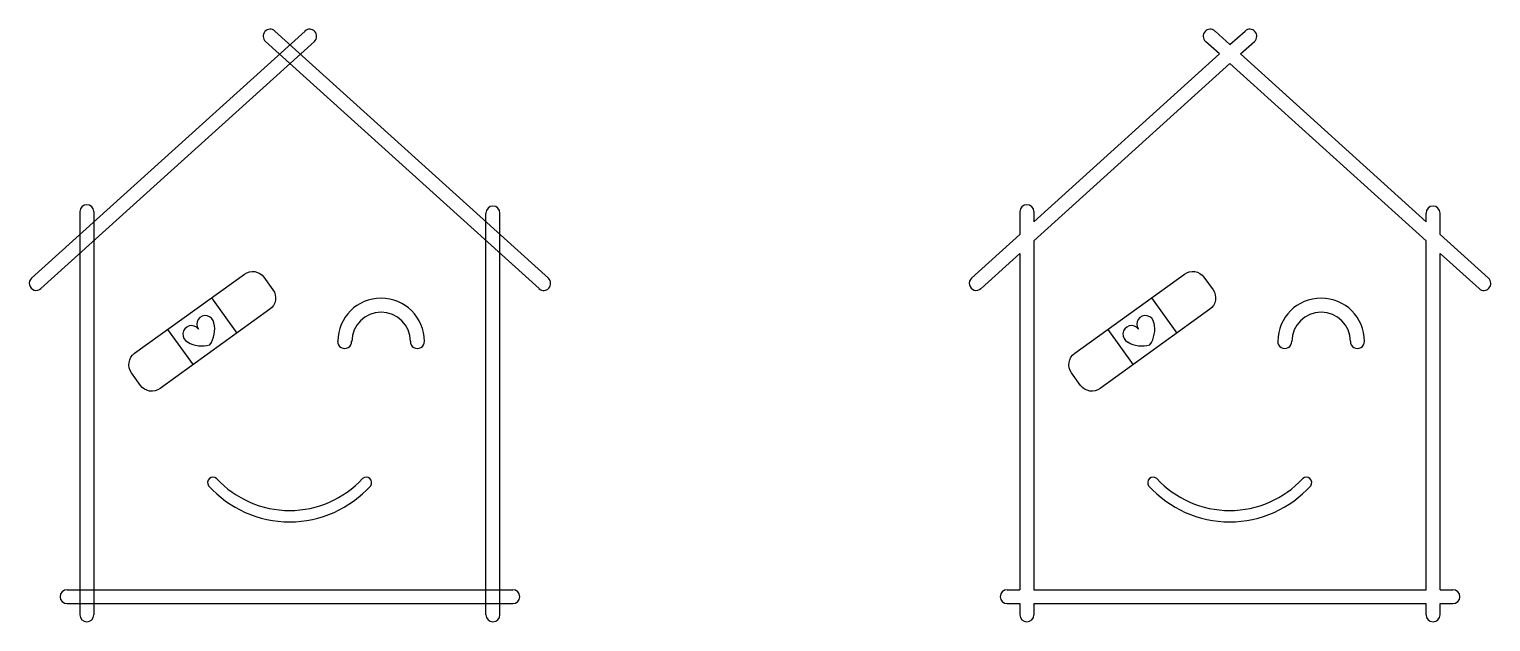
# Model space of a CAD drawing. Header units: millimetres. Extents: x 2771.4 to 2781.9, y 1258.5 to 1262.8.
import ezdxf

# ---------------------------------------------------------------- set-up
doc = ezdxf.new("R2010")
doc.units = ezdxf.units.MM

msp = doc.modelspace()

# ---------------------------------------------------------------- linework, layer by layer
for p, q in [((2771.46, 1260.97), (2773.413, 1262.737)), ((2775.151, 1260.97), (2773.198, 1262.737)), ((2780.018, 1262.64), (2779.911, 1262.737)), ((2780.018, 1262.64), (2780.126, 1262.737)), ((2771.527, 1260.896), (2773.48, 1262.663)), ((2775.084, 1260.896), (2773.131, 1262.663)), ((2779.944, 1262.573), (2779.844, 1262.663)), ((2780.093, 1262.573), (2780.193, 1262.663)), ((2778.618, 1261.373), (2779.944, 1262.573)), ((2781.418, 1261.373), (2780.093, 1262.573)), ((2778.618, 1261.238), (2780.018, 1262.505)), ((2781.418, 1261.238), (2780.018, 1262.505)), ((2771.805, 1261.446), (2771.805, 1258.564)), ((2771.905, 1261.446), (2771.905, 1258.564)), ((2774.705, 1258.564), (2774.705, 1261.436)), ((2774.805, 1258.564), (2774.805, 1261.436)), ((2778.518, 1261.446), (2778.518, 1261.283)), ((2778.618, 1261.446), (2778.618, 1261.373)), ((2781.418, 1261.373), (2781.418, 1261.436)), ((2781.518, 1261.283), (2781.518, 1261.436)), ((2778.173, 1260.97), (2778.518, 1261.283)), ((2781.864, 1260.97), (2781.518, 1261.283)), ((2778.618, 1261.238), (2778.618, 1258.744)), ((2781.418, 1258.744), (2781.418, 1261.238)), ((2778.24, 1260.896), (2778.518, 1261.148)), ((2778.518, 1261.148), (2778.518, 1258.744)), ((2781.797, 1260.896), (2781.518, 1261.148)), ((2781.518, 1258.744), (2781.518, 1261.148)), ((2772.744, 1260.83), (2772.926, 1260.578)), ((2779.457, 1260.83), (2779.639, 1260.578)), ((2772.432, 1260.604), (2772.613, 1260.352)), ((2779.145, 1260.604), (2779.326, 1260.352)), ((2771.714, 1258.744), (2774.897, 1258.744)), ((2778.427, 1258.744), (2778.518, 1258.744)), ((2778.618, 1258.744), (2781.418, 1258.744)), ((2781.518, 1258.744), (2781.61, 1258.744)), ((2771.714, 1258.644), (2774.897, 1258.644)), ((2778.427, 1258.644), (2778.518, 1258.644)), ((2778.518, 1258.644), (2778.518, 1258.564)), ((2778.618, 1258.644), (2778.618, 1258.564)), ((2778.618, 1258.644), (2781.418, 1258.644)), ((2781.418, 1258.564), (2781.418, 1258.644)), ((2781.518, 1258.564), (2781.518, 1258.644)), ((2781.518, 1258.644), (2781.61, 1258.644))]:
    msp.add_line(p, q)
for points in [[(2772.196, 1260.434), (2772.98, 1261, -0.414214), (2773.119, 1260.977), (2773.184, 1260.887, -0.414214), (2773.161, 1260.748), (2772.378, 1260.182, -0.414214), (2772.238, 1260.204), (2772.174, 1260.294, -0.414214)], [(2778.909, 1260.434), (2779.692, 1261, -0.414214), (2779.832, 1260.977), (2779.897, 1260.887, -0.414214), (2779.874, 1260.748), (2779.091, 1260.182, -0.414214), (2778.951, 1260.204), (2778.887, 1260.294, -0.414214)]]:
    msp.add_lwpolyline(points, format="xyb", close=True)
for centre, radius, start, end in [((2773.164, 1262.7), 0.05, 47.8599, 227.8599), ((2773.446, 1262.7), 0.05, 312.1401, 132.1401), ((2779.877, 1262.7), 0.05, 47.8599, 227.8599), ((2780.159, 1262.7), 0.05, 312.1401, 132.1401), ((2771.855, 1261.446), 0.05, 0, 180), ((2774.755, 1261.436), 0.05, 0, 180), ((2778.568, 1261.446), 0.05, 0, 180), ((2781.468, 1261.436), 0.05, 0, 180), ((2771.494, 1260.933), 0.05, 132.1401, 312.1401), ((2775.117, 1260.933), 0.05, 227.8599, 47.8599), ((2778.206, 1260.933), 0.05, 132.1401, 312.1401), ((2781.83, 1260.933), 0.05, 227.8599, 47.8599), ((2773.956, 1260.519), 0.309, 0, 180), ((2780.669, 1260.519), 0.309, 0, 180), ((2772.701, 1260.642), 0.0613, 8.1311, 215.8405), ((2772.573, 1260.605), 0.195, 325.2276, 13.7562), ((2773.956, 1260.519), 0.209, 0, 180), ((2779.414, 1260.642), 0.0613, 8.1311, 215.8405), ((2779.286, 1260.605), 0.195, 325.2276, 13.7562), ((2780.669, 1260.519), 0.209, 0, 180), ((2772.602, 1260.57), 0.0616, 36.1702, 244.5813), ((2779.315, 1260.57), 0.0616, 36.1702, 244.5813), ((2772.677, 1260.684), 0.198, 238.8904, 286.2503), ((2773.696, 1260.518), 0.05, 178.6846, 1.3154), ((2774.215, 1260.518), 0.05, 178.6846, 1.3154), ((2779.39, 1260.684), 0.198, 238.8904, 286.2503), ((2780.409, 1260.518), 0.05, 178.6846, 1.3154), ((2780.928, 1260.518), 0.05, 178.6846, 1.3154), ((2772.756, 1259.509), 0.0389, 49.119, 214.8586), ((2773.303, 1260.018), 0.708, 222.5929, 317.4071), ((2773.85, 1259.509), 0.0389, 325.1414, 130.881), ((2779.469, 1259.509), 0.0389, 49.119, 214.8586), ((2780.016, 1260.018), 0.708, 222.5929, 317.4071), ((2780.563, 1259.509), 0.0389, 325.1414, 130.881), ((2773.303, 1260.008), 0.779, 221.9888, 318.0112), ((2780.016, 1260.008), 0.779, 221.9888, 318.0112), ((2771.714, 1258.694), 0.05, 90, 270), ((2774.897, 1258.694), 0.05, 270, 90), ((2778.427, 1258.694), 0.05, 90, 270), ((2781.61, 1258.694), 0.05, 270, 90), ((2771.855, 1258.564), 0.05, 180, 0), ((2774.755, 1258.564), 0.05, 180, 0), ((2778.568, 1258.564), 0.05, 180, 0), ((2781.468, 1258.564), 0.05, 180, 0)]:
    msp.add_arc(centre, radius, start, end)

doc.saveas('drawing.dxf')
